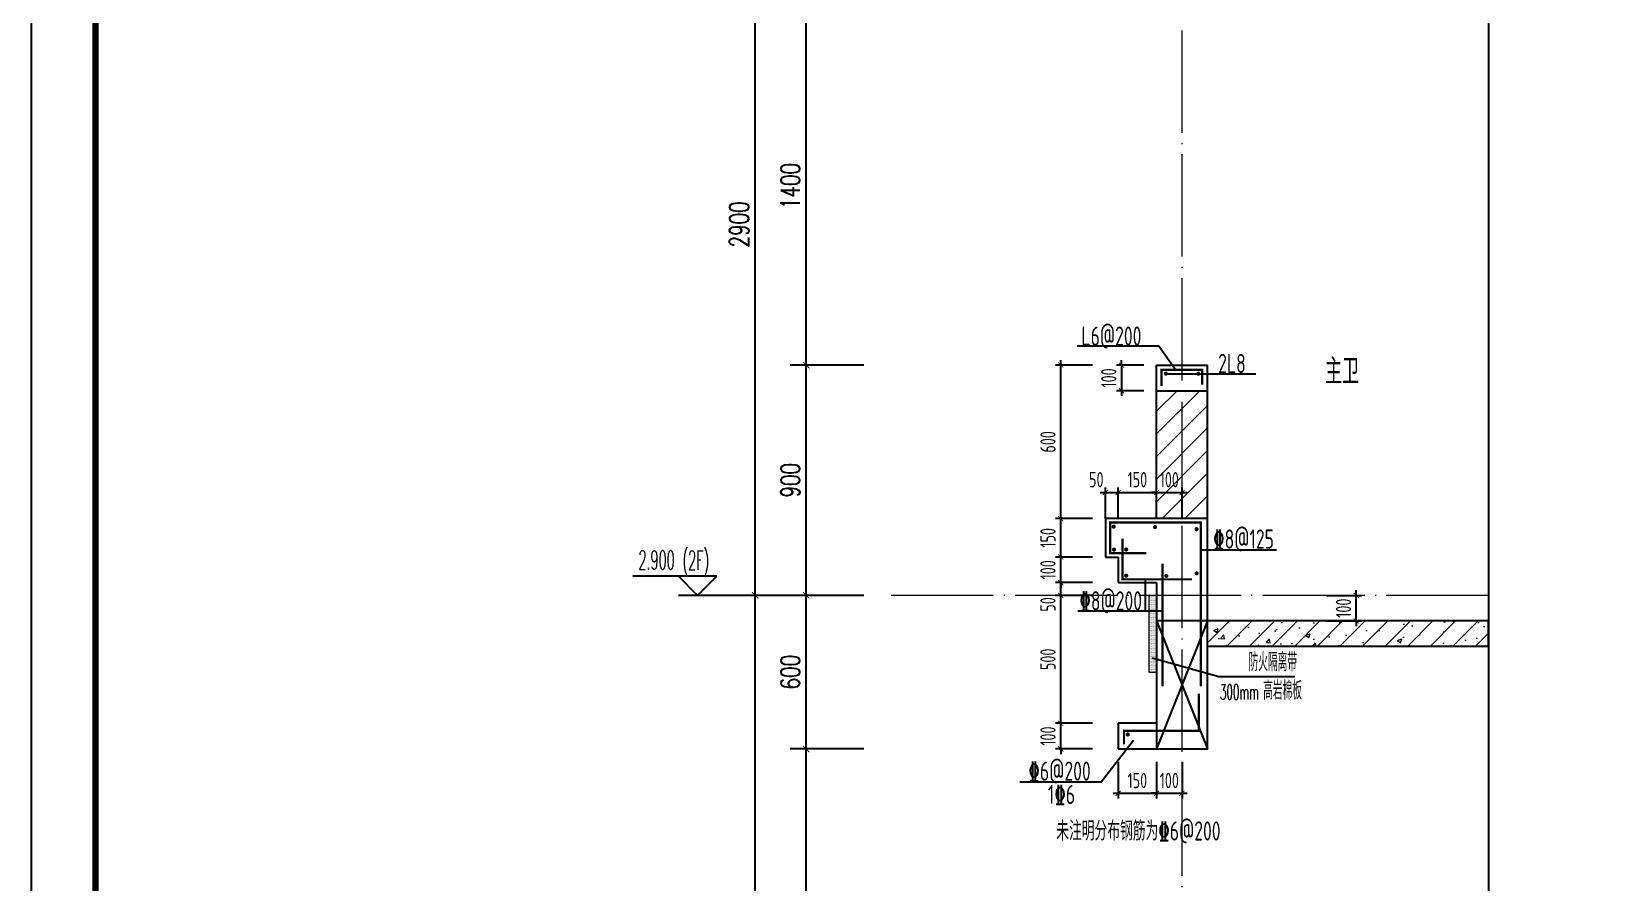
# Model space of a CAD drawing. Extents: x -1058961 to 23600, y -449123 to 2751847.
# Drawn here: x -60361 to -54193, y -31125 to -27799 of the extents above; entities that cross this region are included whole.
import ezdxf

# ---------------------------------------------------------------- set-up
doc = ezdxf.new("R2010")
doc.units = 0
doc.header["$LTSCALE"] = 1000
doc.linetypes.add('DOTE', pattern=[2.42, 2, -0.2, 0.02, -0.2])
doc.layers.get('0').update_dxf_attribs({"linetype": 'CONTINUOUS'})
doc.layers.get('DEFPOINTS').update_dxf_attribs({"linetype": 'CONTINUOUS'})
for name, color, linetype in [('DIM', 2, 'CONTINUOUS'), ('DIM_ELEV', 3, 'CONTINUOUS'), ('DIM_IDEN', 67, 'CONTINUOUS'), ('DIM_SYMB', 3, 'CONTINUOUS'), ('PUB_DIM', 3, 'CONTINUOUS'), ('PUB_TEXT', 2, 'CONTINUOUS'), ('REIN', 6, 'CONTINUOUS'), ('S-大样-砼线', 7, 'CONTINUOUS'), ('S-引出线', 40, 'CONTINUOUS'), ('TEXT', 2, 'CONTINUOUS'), ('WALL', 5, 'CONTINUOUS'), ('yichutu', 7, 'CONTINUOUS')]:
    doc.layers.add(name, color=color, linetype=linetype)
for name, color, linetype, lineweight in [('DOTE', 19, 'DOTE', 9), ('PUB_HATCH', 8, 'CONTINUOUS', 9), ('内粉刷', 37, 'CONTINUOUS', 9), ('图框', 9, 'CONTINUOUS', 18)]:
    doc.layers.add(name, color=color, linetype=linetype, lineweight=lineweight)
doc.styles.add('_TCH_DIM', font='SIMPLEX.shx', dxfattribs={"width": 0.7, "bigfont": 'GBCBIG.shx'})
doc.styles.add('_TCH_DIM_T3', font='SIMPLEX', dxfattribs={"width": 0.705882, "bigfont": 'GBCBIG'})
doc.styles.add('DIM_FONT_T3', font='SIMPLEX', dxfattribs={"width": 0.705882, "bigfont": 'GBCBIG'})
doc.styles.add('TSSD_DIMENSION', font='Tssdeng.shx', dxfattribs={"width": 0.7, "bigfont": 'tssdchn.shx'})
doc.styles.add('TSSD_REIN', font='tssdeng.shx', dxfattribs={"width": 0.7, "height": 300, "bigfont": 'tssdchn.shx'})
doc.styles.add('w', font='tssdeng.shx', dxfattribs={"width": 0.8, "bigfont": 'tssdchn.shx'})
doc.dimstyles.new('_TCH_ARCH&&25', dxfattribs={"dimtxt": 74.375, "dimasz": 25, "dimexe": 62.5, "dimexo": 75, "dimgap": 25, "dimtad": 1, "dimdec": 0, "dimzin": 0, "dimdsep": 46, "dimtxsty": '_TCH_DIM_T3', "dimblk": 'ARCHTICK', "dimcen": 0.09, "dimclrt": 7, "dimazin": 0, "dimtfac": 1, "dimtdec": 0, "dimtix": 1, "dimtmove": 2, "dimatfit": 3, "dimldrblk": 'ARCHTICK', "dimfxl": 0, "dimtolj": 1, "dimtzin": 0, "dimarcsym": 0})
doc.dimstyles.new('TSSD_20_20', dxfattribs={"dimtxt": 60, "dimasz": 20, "dimexe": 20, "dimexo": 50, "dimgap": 20, "dimtad": 1, "dimdec": 0, "dimzin": 0, "dimdsep": 46, "dimtxsty": 'TSSD_DIMENSION', "dimblk": 'ARCHTICK', "dimblk1": 'ARCHTICK', "dimblk2": 'ARCHTICK', "dimcen": 0, "dimdle": 20, "dimclrt": 7, "dimadec": 0, "dimazin": 0, "dimtfac": 1, "dimtdec": 0, "dimtix": 1, "dimtmove": 2, "dimatfit": 3, "dimfxl": 0, "dimtolj": 1, "dimtzin": 0, "dimarcsym": 0})

# ---------------------------------------------------------------- blocks, each defined once
blk = doc.blocks.new('GFDDDDRG')
at = {"layer": '图框'}
blk.add_lwpolyline([(923310, -107437), (923310, -159999), (893610, -159999), (893610, -107437)], close=True, dxfattribs=at)
blk.add_lwpolyline([(923310, -107437), (923310, -159999), (893610, -159999), (893610, -107437)], close=True, dxfattribs=at)
at = {"layer": '图框', "const_width": 50}
blk.add_lwpolyline([(894110, -159499), (922810, -159499), (922810, -108687), (894110, -108687)], close=True, dxfattribs=at)
blk = doc.blocks.new('yct-1051-594-26275-14850-25-1002.0')
at = {"layer": 'yichutu', "color": 7}
blk.add_lwpolyline([(0, 0), (0, 14850), (26275, 14850), (26275, 0)], close=True, dxfattribs=at)
blk = doc.blocks.new('VDVDXAXFSFFX')
at = {"layer": 'PUB_HATCH'}
h = blk.add_hatch(dxfattribs=at)
h.set_pattern_fill('DOTS', color=251, scale=2, style=0)
h.set_pattern_definition([(0, (924712.4965, -148185.593), (1.5875, 3.175), [0, -3.175])])
h.paths.add_polyline_path([(924682.5, -148185.6), (924712.5, -148185.6), (924712.5, -147935.6), (924712.5, -147885.6), (924712.5, -147885.6), (924712.5, -147885.6), (924682.5, -147885.6)])
at = {"layer": 'DIM_IDEN', "color": 5}
for p, q in [((924695.5, -148129.3), (924955.6, -148202.9)), ((924955.6, -148202.9), (925253.4, -148202.9))]:
    blk.add_line(p, q, dxfattribs=at)
at = {"layer": 'PUB_HATCH', "color": 5}
blk.add_lwpolyline([(924712.5, -147885.6), (924682.5, -147885.6), (924682.5, -148185.6), (924712.5, -148185.6)], close=True, dxfattribs=at)
at = {"layer": 'PUB_TEXT', "style": 'DIM_FONT_T3', "width": 0.705882}
blk.add_text('防火隔离带', height=71.49, dxfattribs=at).set_placement((925072.6, -148181.9))
at = {"layer": 'PUB_TEXT', "color": 5, "style": 'DIM_FONT_T3'}
for s, height, width, p in [('300mm', 59.5, 0.49827, (924960.4, -148292.9)), ('高岩棉板', 71.49, 0.705882, (925129.8, -148292.9))]:
    blk.add_text(s, height=height, dxfattribs=dict(at, width=width)).set_placement(p)
blk = doc.blocks.new('_ArchTick')
at = {"color": 0, "linetype": 'ByBlock', "const_width": 0.15}
blk.add_lwpolyline([(-0.5, -0.5), (0.5, 0.5)], dxfattribs=at)
blk = doc.blocks.new('*D1937')
at = {"layer": 'DEFPOINTS', "color": 0}
for p in [(-56110.5, -29600.8), (-56160.5, -29753.1), (-56110.5, -29753.1)]:
    blk.add_point(p, dxfattribs=at)
at = {"layer": 'DIM', "color": 0, "lineweight": -2}
for p, q in [((-56180.5, -29600.8), (-56090.5, -29600.8)), ((-56160.5, -29703.1), (-56160.5, -29580.8)), ((-56110.5, -29703.1), (-56110.5, -29580.8))]:
    blk.add_line(p, q, dxfattribs=at)
at = {"layer": 'DIM', "color": 0, "lineweight": -2, "xscale": 20, "yscale": 20, "zscale": 20, "rotation": 180}
blk.add_blockref('_ArchTick', (-56160.5, -29600.8), dxfattribs=at)
at = {"layer": 'DIM', "color": 0, "lineweight": -2, "xscale": 20, "yscale": 20, "zscale": 20}
blk.add_blockref('_ArchTick', (-56110.5, -29600.8), dxfattribs=at)
at = {"layer": 'DIM', "color": 7, "insert": (-56196, -29550.8), "char_height": 60, "attachment_point": 5, "style": 'TSSD_DIMENSION'}
blk.add_mtext('\\A1;50', dxfattribs=at)
blk = doc.blocks.new('*D1938')
at = {"layer": 'DEFPOINTS', "color": 0}
for p in [(-55960.5, -29600.8), (-56110.5, -29753.1), (-55960.5, -29753.1)]:
    blk.add_point(p, dxfattribs=at)
at = {"layer": 'DIM', "color": 0, "lineweight": -2}
for p, q in [((-56130.5, -29600.8), (-55940.5, -29600.8)), ((-56110.5, -29703.1), (-56110.5, -29580.8)), ((-55960.5, -29703.1), (-55960.5, -29580.8))]:
    blk.add_line(p, q, dxfattribs=at)
at = {"layer": 'DIM', "color": 0, "lineweight": -2, "xscale": 20, "yscale": 20, "zscale": 20, "rotation": 180}
blk.add_blockref('_ArchTick', (-56110.5, -29600.8), dxfattribs=at)
at = {"layer": 'DIM', "color": 0, "lineweight": -2, "xscale": 20, "yscale": 20, "zscale": 20}
blk.add_blockref('_ArchTick', (-55960.5, -29600.8), dxfattribs=at)
at = {"layer": 'DIM', "color": 7, "insert": (-56035.5, -29550.8), "char_height": 60, "attachment_point": 5, "style": 'TSSD_DIMENSION'}
blk.add_mtext('\\A1;150', dxfattribs=at)
blk = doc.blocks.new('*D1939')
at = {"layer": 'DEFPOINTS', "color": 0}
for p in [(-55860.5, -29600.8), (-55960.5, -29753.1), (-55860.5, -29753.1)]:
    blk.add_point(p, dxfattribs=at)
at = {"layer": 'DIM', "color": 0, "lineweight": -2}
for p, q in [((-55960.5, -29600.8), (-55980.5, -29600.8)), ((-55960.5, -29703.1), (-55960.5, -29580.8)), ((-55960.5, -29600.8), (-55860.5, -29600.8)), ((-55860.5, -29703.1), (-55860.5, -29580.8)), ((-55860.5, -29600.8), (-55840.5, -29600.8))]:
    blk.add_line(p, q, dxfattribs=at)
at = {"layer": 'DIM', "color": 0, "lineweight": -2, "xscale": 20, "yscale": 20, "zscale": 20}
blk.add_blockref('_ArchTick', (-55960.5, -29600.8), dxfattribs=at)
at = {"layer": 'DIM', "color": 0, "lineweight": -2, "xscale": 20, "yscale": 20, "zscale": 20, "rotation": 180}
blk.add_blockref('_ArchTick', (-55860.5, -29600.8), dxfattribs=at)
at = {"layer": 'DIM', "color": 7, "insert": (-55910.5, -29550.8), "char_height": 60, "attachment_point": 5, "style": 'TSSD_DIMENSION'}
blk.add_mtext('\\A1;100', dxfattribs=at)
blk = doc.blocks.new('*D1940')
at = {"layer": 'DEFPOINTS', "color": 0}
for p in [(-56110.5, -30603.1), (-55960.5, -30603.1), (-55960.5, -30776.8)]:
    blk.add_point(p, dxfattribs=at)
at = {"layer": 'DIM', "color": 0, "lineweight": -2}
for p, q in [((-56110.5, -30653.1), (-56110.5, -30796.8)), ((-55960.5, -30653.1), (-55960.5, -30796.8)), ((-56130.5, -30776.8), (-55940.5, -30776.8))]:
    blk.add_line(p, q, dxfattribs=at)
at = {"layer": 'DIM', "color": 0, "lineweight": -2, "xscale": 20, "yscale": 20, "zscale": 20, "rotation": 180}
blk.add_blockref('_ArchTick', (-56110.5, -30776.8), dxfattribs=at)
at = {"layer": 'DIM', "color": 0, "lineweight": -2, "xscale": 20, "yscale": 20, "zscale": 20}
blk.add_blockref('_ArchTick', (-55960.5, -30776.8), dxfattribs=at)
at = {"layer": 'DIM', "color": 7, "insert": (-56035.5, -30726.8), "char_height": 60, "attachment_point": 5, "style": 'TSSD_DIMENSION'}
blk.add_mtext('\\A1;150', dxfattribs=at)
blk = doc.blocks.new('*D1941')
at = {"layer": 'DEFPOINTS', "color": 0}
for p in [(-55960.5, -30603.1), (-55860.5, -30603.1), (-55860.5, -30776.8)]:
    blk.add_point(p, dxfattribs=at)
at = {"layer": 'DIM', "color": 0, "lineweight": -2}
for p, q in [((-55960.5, -30653.1), (-55960.5, -30796.8)), ((-55860.5, -30653.1), (-55860.5, -30796.8)), ((-55960.5, -30776.8), (-55980.5, -30776.8)), ((-55960.5, -30776.8), (-55860.5, -30776.8)), ((-55860.5, -30776.8), (-55840.5, -30776.8))]:
    blk.add_line(p, q, dxfattribs=at)
at = {"layer": 'DIM', "color": 0, "lineweight": -2, "xscale": 20, "yscale": 20, "zscale": 20}
blk.add_blockref('_ArchTick', (-55960.5, -30776.8), dxfattribs=at)
at = {"layer": 'DIM', "color": 0, "lineweight": -2, "xscale": 20, "yscale": 20, "zscale": 20, "rotation": 180}
blk.add_blockref('_ArchTick', (-55860.5, -30776.8), dxfattribs=at)
at = {"layer": 'DIM', "color": 7, "insert": (-55910.5, -30726.8), "char_height": 60, "attachment_point": 5, "style": 'TSSD_DIMENSION'}
blk.add_mtext('\\A1;100', dxfattribs=at)
blk = doc.blocks.new('*D1942')
at = {"layer": 'DEFPOINTS', "color": 0}
for p in [(-56335.1, -29103.1), (-56160.5, -29103.1), (-56160.5, -29703.1)]:
    blk.add_point(p, dxfattribs=at)
at = {"layer": 'DIM', "color": 0, "lineweight": -2}
for p, q in [((-56210.5, -29103.1), (-56355.1, -29103.1)), ((-56335.1, -29723.1), (-56335.1, -29083.1)), ((-56210.5, -29703.1), (-56355.1, -29703.1))]:
    blk.add_line(p, q, dxfattribs=at)
at = {"layer": 'DIM', "color": 0, "lineweight": -2, "xscale": 20, "yscale": 20, "zscale": 20}
for p, rotation in [((-56335.1, -29103.1), 90), ((-56335.1, -29703.1), 270)]:
    blk.add_blockref('_ArchTick', p, dxfattribs=dict(at, rotation=rotation))
at = {"layer": 'DIM', "color": 7, "insert": (-56385.1, -29403.1), "char_height": 60, "attachment_point": 5, "rotation": 90, "style": 'TSSD_DIMENSION'}
blk.add_mtext('\\A1;600', dxfattribs=at)
blk = doc.blocks.new('*D1943')
at = {"layer": 'DEFPOINTS', "color": 0}
for p in [(-56335.1, -29703.1), (-56160.5, -29703.1), (-56160.5, -29853.1)]:
    blk.add_point(p, dxfattribs=at)
at = {"layer": 'DIM', "color": 0, "lineweight": -2}
for p, q in [((-56210.5, -29703.1), (-56355.1, -29703.1)), ((-56335.1, -29873.1), (-56335.1, -29683.1)), ((-56210.5, -29853.1), (-56355.1, -29853.1))]:
    blk.add_line(p, q, dxfattribs=at)
at = {"layer": 'DIM', "color": 0, "lineweight": -2, "xscale": 20, "yscale": 20, "zscale": 20}
for p, rotation in [((-56335.1, -29703.1), 90), ((-56335.1, -29853.1), 270)]:
    blk.add_blockref('_ArchTick', p, dxfattribs=dict(at, rotation=rotation))
at = {"layer": 'DIM', "color": 7, "insert": (-56385.1, -29778.1), "char_height": 60, "attachment_point": 5, "rotation": 90, "style": 'TSSD_DIMENSION'}
blk.add_mtext('\\A1;150', dxfattribs=at)
blk = doc.blocks.new('*D1944')
at = {"layer": 'DEFPOINTS', "color": 0}
for p in [(-56335.1, -29853.1), (-56160.5, -29853.1), (-56160.5, -29953.1)]:
    blk.add_point(p, dxfattribs=at)
at = {"layer": 'DIM', "color": 0, "lineweight": -2}
for p, q in [((-56335.1, -29853.1), (-56335.1, -29833.1)), ((-56210.5, -29853.1), (-56355.1, -29853.1)), ((-56335.1, -29953.1), (-56335.1, -29853.1)), ((-56210.5, -29953.1), (-56355.1, -29953.1)), ((-56335.1, -29953.1), (-56335.1, -29973.1))]:
    blk.add_line(p, q, dxfattribs=at)
at = {"layer": 'DIM', "color": 0, "lineweight": -2, "xscale": 20, "yscale": 20, "zscale": 20}
for p, rotation in [((-56335.1, -29853.1), 270), ((-56335.1, -29953.1), 90)]:
    blk.add_blockref('_ArchTick', p, dxfattribs=dict(at, rotation=rotation))
at = {"layer": 'DIM', "color": 7, "insert": (-56385.1, -29903.1), "char_height": 60, "attachment_point": 5, "rotation": 90, "style": 'TSSD_DIMENSION'}
blk.add_mtext('\\A1;100', dxfattribs=at)
blk = doc.blocks.new('*D1945')
at = {"layer": 'DEFPOINTS', "color": 0}
for p in [(-56335.1, -29953.1), (-56160.5, -29953.1), (-56160.5, -30003.1)]:
    blk.add_point(p, dxfattribs=at)
at = {"layer": 'DIM', "color": 0, "lineweight": -2}
for p, q in [((-56210.5, -29953.1), (-56355.1, -29953.1)), ((-56335.1, -30023.1), (-56335.1, -29933.1)), ((-56210.5, -30003.1), (-56355.1, -30003.1))]:
    blk.add_line(p, q, dxfattribs=at)
at = {"layer": 'DIM', "color": 0, "lineweight": -2, "xscale": 20, "yscale": 20, "zscale": 20}
for p, rotation in [((-56335.1, -29953.1), 90), ((-56335.1, -30003.1), 270)]:
    blk.add_blockref('_ArchTick', p, dxfattribs=dict(at, rotation=rotation))
at = {"layer": 'DIM', "color": 7, "insert": (-56385.1, -30038.6), "char_height": 60, "attachment_point": 5, "rotation": 90, "style": 'TSSD_DIMENSION'}
blk.add_mtext('\\A1;50', dxfattribs=at)
blk = doc.blocks.new('*D1946')
at = {"layer": 'DEFPOINTS', "color": 0}
for p in [(-56335.1, -30003.1), (-56160.5, -30003.1), (-56160.5, -30503.1)]:
    blk.add_point(p, dxfattribs=at)
at = {"layer": 'DIM', "color": 0, "lineweight": -2}
for p, q in [((-56210.5, -30003.1), (-56355.1, -30003.1)), ((-56335.1, -30523.1), (-56335.1, -29983.1)), ((-56210.5, -30503.1), (-56355.1, -30503.1))]:
    blk.add_line(p, q, dxfattribs=at)
at = {"layer": 'DIM', "color": 0, "lineweight": -2, "xscale": 20, "yscale": 20, "zscale": 20}
for p, rotation in [((-56335.1, -30003.1), 90), ((-56335.1, -30503.1), 270)]:
    blk.add_blockref('_ArchTick', p, dxfattribs=dict(at, rotation=rotation))
at = {"layer": 'DIM', "color": 7, "insert": (-56385.1, -30253.1), "char_height": 60, "attachment_point": 5, "rotation": 90, "style": 'TSSD_DIMENSION'}
blk.add_mtext('\\A1;500', dxfattribs=at)
blk = doc.blocks.new('*D1947')
at = {"layer": 'DEFPOINTS', "color": 0}
for p in [(-56335.1, -30503.1), (-56160.5, -30503.1), (-56160.5, -30603.1)]:
    blk.add_point(p, dxfattribs=at)
at = {"layer": 'DIM', "color": 0, "lineweight": -2}
for p, q in [((-56210.5, -30503.1), (-56355.1, -30503.1)), ((-56335.1, -30503.1), (-56335.1, -30483.1)), ((-56335.1, -30603.1), (-56335.1, -30503.1)), ((-56210.5, -30603.1), (-56355.1, -30603.1)), ((-56335.1, -30603.1), (-56335.1, -30623.1))]:
    blk.add_line(p, q, dxfattribs=at)
at = {"layer": 'DIM', "color": 0, "lineweight": -2, "xscale": 20, "yscale": 20, "zscale": 20}
for p, rotation in [((-56335.1, -30503.1), 270), ((-56335.1, -30603.1), 90)]:
    blk.add_blockref('_ArchTick', p, dxfattribs=dict(at, rotation=rotation))
at = {"layer": 'DIM', "color": 7, "insert": (-56385.1, -30553.1), "char_height": 60, "attachment_point": 5, "rotation": 90, "style": 'TSSD_DIMENSION'}
blk.add_mtext('\\A1;100', dxfattribs=at)
blk = doc.blocks.new('*D1956')
at = {"layer": 'DEFPOINTS', "color": 0}
for p in [(-55345.3, -30003.1), (-55179.3, -30003.1), (-55345.3, -30103.1)]:
    blk.add_point(p, dxfattribs=at)
at = {"layer": 'DIM', "color": 0, "lineweight": -2}
for p, q in [((-55295.3, -30003.1), (-55159.3, -30003.1)), ((-55179.3, -30003.1), (-55179.3, -29983.1)), ((-55179.3, -30103.1), (-55179.3, -30003.1)), ((-55295.3, -30103.1), (-55159.3, -30103.1)), ((-55179.3, -30103.1), (-55179.3, -30123.1))]:
    blk.add_line(p, q, dxfattribs=at)
at = {"layer": 'DIM', "color": 0, "lineweight": -2, "xscale": 20, "yscale": 20, "zscale": 20}
for p, rotation in [((-55179.3, -30003.1), 270), ((-55179.3, -30103.1), 90)]:
    blk.add_blockref('_ArchTick', p, dxfattribs=dict(at, rotation=rotation))
at = {"layer": 'DIM', "color": 7, "insert": (-55229.3, -30053.1), "char_height": 60, "attachment_point": 5, "rotation": 90, "style": 'TSSD_DIMENSION'}
blk.add_mtext('\\A1;100', dxfattribs=at)
blk = doc.blocks.new('*D1734')
at = {"layer": 'DEFPOINTS', "color": 0}
for p in [(-57330.7, -30603.1), (-57030.7, -30603.1), (-57030.7, -32003.1)]:
    blk.add_point(p, dxfattribs=at)
at = {"layer": 'PUB_DIM', "color": 0, "lineweight": -2}
for p, q in [((-57105.7, -30603.1), (-57393.2, -30603.1)), ((-57330.7, -32003.1), (-57330.7, -30603.1)), ((-57105.7, -32003.1), (-57393.2, -32003.1))]:
    blk.add_line(p, q, dxfattribs=at)
at = {"layer": 'PUB_DIM', "color": 0, "lineweight": -2, "xscale": 25, "yscale": 25, "zscale": 25}
for p, rotation in [((-57330.7, -30603.1), 90), ((-57330.7, -32003.1), 270)]:
    blk.add_blockref('_ArchTick', p, dxfattribs=dict(at, rotation=rotation))
at = {"layer": 'PUB_DIM', "color": 7, "insert": (-57392.9, -31303.1), "char_height": 74.38, "attachment_point": 5, "rotation": 90, "style": '_TCH_DIM_T3'}
blk.add_mtext('\\A1;1400', dxfattribs=at)
blk = doc.blocks.new('*D1735')
at = {"layer": 'DEFPOINTS', "color": 0}
for p in [(-57330.7, -30003.1), (-57030.7, -30003.1), (-57030.7, -30603.1)]:
    blk.add_point(p, dxfattribs=at)
at = {"layer": 'PUB_DIM', "color": 0, "lineweight": -2}
for p, q in [((-57105.7, -30003.1), (-57393.2, -30003.1)), ((-57330.7, -30603.1), (-57330.7, -30003.1)), ((-57105.7, -30603.1), (-57393.2, -30603.1))]:
    blk.add_line(p, q, dxfattribs=at)
at = {"layer": 'PUB_DIM', "color": 0, "lineweight": -2, "xscale": 25, "yscale": 25, "zscale": 25}
for p, rotation in [((-57330.7, -30003.1), 90), ((-57330.7, -30603.1), 270)]:
    blk.add_blockref('_ArchTick', p, dxfattribs=dict(at, rotation=rotation))
at = {"layer": 'PUB_DIM', "color": 7, "insert": (-57392.9, -30303.1), "char_height": 74.38, "attachment_point": 5, "rotation": 90, "style": '_TCH_DIM_T3'}
blk.add_mtext('\\A1;600', dxfattribs=at)
blk = doc.blocks.new('*D1736')
at = {"layer": 'DEFPOINTS', "color": 0}
for p in [(-57330.7, -29103.1), (-57030.7, -29103.1), (-57030.7, -30003.1)]:
    blk.add_point(p, dxfattribs=at)
at = {"layer": 'PUB_DIM', "color": 0, "lineweight": -2}
for p, q in [((-57105.7, -29103.1), (-57393.2, -29103.1)), ((-57330.7, -30003.1), (-57330.7, -29103.1)), ((-57105.7, -30003.1), (-57393.2, -30003.1))]:
    blk.add_line(p, q, dxfattribs=at)
at = {"layer": 'PUB_DIM', "color": 0, "lineweight": -2, "xscale": 25, "yscale": 25, "zscale": 25}
for p, rotation in [((-57330.7, -29103.1), 90), ((-57330.7, -30003.1), 270)]:
    blk.add_blockref('_ArchTick', p, dxfattribs=dict(at, rotation=rotation))
at = {"layer": 'PUB_DIM', "color": 7, "insert": (-57392.9, -29553.1), "char_height": 74.38, "attachment_point": 5, "rotation": 90, "style": '_TCH_DIM_T3'}
blk.add_mtext('\\A1;900', dxfattribs=at)
blk = doc.blocks.new('*D1737')
at = {"layer": 'DEFPOINTS', "color": 0}
for p in [(-57330.7, -27703.1), (-57030.7, -27703.1), (-57030.7, -29103.1)]:
    blk.add_point(p, dxfattribs=at)
at = {"layer": 'PUB_DIM', "color": 0, "lineweight": -2}
for p, q in [((-57105.7, -27703.1), (-57393.2, -27703.1)), ((-57330.7, -29103.1), (-57330.7, -27703.1)), ((-57105.7, -29103.1), (-57393.2, -29103.1))]:
    blk.add_line(p, q, dxfattribs=at)
at = {"layer": 'PUB_DIM', "color": 0, "lineweight": -2, "xscale": 25, "yscale": 25, "zscale": 25}
for p, rotation in [((-57330.7, -27703.1), 90), ((-57330.7, -29103.1), 270)]:
    blk.add_blockref('_ArchTick', p, dxfattribs=dict(at, rotation=rotation))
at = {"layer": 'PUB_DIM', "color": 7, "insert": (-57392.9, -28403.1), "char_height": 74.38, "attachment_point": 5, "rotation": 90, "style": '_TCH_DIM_T3'}
blk.add_mtext('\\A1;1400', dxfattribs=at)
blk = doc.blocks.new('*D1750')
at = {"layer": 'DEFPOINTS', "color": 0}
for p in [(-57530.7, -30003.1), (-57030.7, -30003.1), (-57030.7, -32903.1)]:
    blk.add_point(p, dxfattribs=at)
at = {"layer": 'PUB_DIM', "color": 0, "lineweight": -2}
for p, q in [((-57105.7, -30003.1), (-57593.2, -30003.1)), ((-57530.7, -32903.1), (-57530.7, -30003.1)), ((-57105.7, -32903.1), (-57593.2, -32903.1))]:
    blk.add_line(p, q, dxfattribs=at)
at = {"layer": 'PUB_DIM', "color": 0, "lineweight": -2, "xscale": 25, "yscale": 25, "zscale": 25}
for p, rotation in [((-57530.7, -30003.1), 90), ((-57530.7, -32903.1), 270)]:
    blk.add_blockref('_ArchTick', p, dxfattribs=dict(at, rotation=rotation))
at = {"layer": 'PUB_DIM', "color": 7, "insert": (-57592.9, -31453.1), "char_height": 74.38, "attachment_point": 5, "rotation": 90, "style": '_TCH_DIM_T3'}
blk.add_mtext('\\A1;2900', dxfattribs=at)
blk = doc.blocks.new('*D1751')
at = {"layer": 'DEFPOINTS', "color": 0}
for p in [(-57530.7, -27103.1), (-57030.7, -27103.1), (-57030.7, -30003.1)]:
    blk.add_point(p, dxfattribs=at)
at = {"layer": 'PUB_DIM', "color": 0, "lineweight": -2}
for p, q in [((-57105.7, -27103.1), (-57593.2, -27103.1)), ((-57530.7, -30003.1), (-57530.7, -27103.1)), ((-57105.7, -30003.1), (-57593.2, -30003.1))]:
    blk.add_line(p, q, dxfattribs=at)
at = {"layer": 'PUB_DIM', "color": 0, "lineweight": -2, "xscale": 25, "yscale": 25, "zscale": 25}
for p, rotation in [((-57530.7, -27103.1), 90), ((-57530.7, -30003.1), 270)]:
    blk.add_blockref('_ArchTick', p, dxfattribs=dict(at, rotation=rotation))
at = {"layer": 'PUB_DIM', "color": 7, "insert": (-57592.9, -28553.1), "char_height": 74.38, "attachment_point": 5, "rotation": 90, "style": '_TCH_DIM_T3'}
blk.add_mtext('\\A1;2900', dxfattribs=at)
blk = doc.blocks.new('*D1439')
at = {"layer": 'DEFPOINTS', "color": 0}
for p in [(-55960.5, -29103.1), (-56097.4, -29203.1), (-55960.5, -29203.1)]:
    blk.add_point(p, dxfattribs=at)
at = {"layer": 'DIM', "color": 0, "lineweight": -2}
for p, q in [((-56010.5, -29103.1), (-56117.4, -29103.1)), ((-56097.4, -29103.1), (-56097.4, -29083.1)), ((-56097.4, -29103.1), (-56097.4, -29203.1)), ((-56010.5, -29203.1), (-56117.4, -29203.1)), ((-56097.4, -29203.1), (-56097.4, -29223.1))]:
    blk.add_line(p, q, dxfattribs=at)
at = {"layer": 'DIM', "color": 0, "lineweight": -2, "xscale": 20, "yscale": 20, "zscale": 20}
for p, rotation in [((-56097.4, -29103.1), 270), ((-56097.4, -29203.1), 90)]:
    blk.add_blockref('_ArchTick', p, dxfattribs=dict(at, rotation=rotation))
at = {"layer": 'DIM', "color": 7, "insert": (-56147.4, -29153.1), "char_height": 60, "attachment_point": 5, "rotation": 90, "style": 'TSSD_DIMENSION'}
blk.add_mtext('\\A1;100', dxfattribs=at)
blk = doc.blocks.new('A$C696610E5')
at = {"layer": 'REIN', "const_width": 9}
for points in [[(494.5, 974.7), (353.3, 974.7), (353.3, 1095), (708.3, 1095), (708.3, 454.9)], [(401.6, 1031.7), (401.6, 872.6), (673.9, 872.6)], [(557.8, 934), (557.8, 454.9)]]:
    blk.add_lwpolyline(points, dxfattribs=at)
at = {"layer": 'REIN', "const_width": 8}
for points in [[(363.4, 1078.3, 1), (371.4, 1078.3, 1)], [(524.5, 1076.9, 1), (532.5, 1076.9, 1)], [(687.7, 1068.7, 1), (695.7, 1068.7, 1)], [(364.5, 988.6, 1), (372.5, 988.6, 1)], [(412.3, 989.2, 1), (420.3, 989.2, 1)], [(412.3, 887.1, 1), (420.3, 887.1, 1)], [(569.2, 886.1, 1), (577.2, 886.1, 1)], [(687.7, 895.7, 1), (695.7, 895.7, 1)], [(418.3, 266.1, 1), (426.3, 266.1, 1)]]:
    blk.add_lwpolyline(points, format="xyb", close=True, dxfattribs=at)
at = {"layer": 'REIN'}
blk.add_lwpolyline([(407.7, 227.9, 9, 9, 0), (407.7, 280.9, 9, 9, 0), (700.1, 280.9, 9, 9, 0), (700.1, 425.3, 9, 9, 0)], format="xyseb", dxfattribs=at)
at = {"layer": 'S-大样-砼线'}
for p, q in [((534.9, 709.9), (734.9, 209.8)), ((734.9, 709.9), (534.9, 209.8))]:
    blk.add_line(p, q, dxfattribs=at)
blk.add_lwpolyline([(734.9, 709.9), (534.9, 709.9), (534.9, 209.8), (734.9, 209.8)], close=True, dxfattribs=at)
at = {"layer": 'S-引出线'}
for p, q in [((704.2, 988.5), (1004.3, 988.5)), ((490.6, 872.6), (490.6, 748.9)), ((227.2, 748.9), (561.1, 748.9))]:
    blk.add_line(p, q, dxfattribs=at)
blk.add_lwpolyline([(445.3, 242.7), (318.6, 79.6), (0, 79.6)], dxfattribs=at)
at = {"layer": 'TEXT', "style": 'TSSD_REIN', "width": 0.7}
for s, p in [('%%1328@125', (756.2, 992.6)), ('%%1328@200', (233.1, 751.1)), ('%%1326@200', (33.9, 85.5)), ('1%%1326', (110.1, -5.8)), ('未注明分布钢筋为%%1326@200', (142.8, -148.4))]:
    blk.add_text(s, height=75, rotation=0, dxfattribs=at).set_placement(p)
blk = doc.blocks.new('20210809.02282337')
at = {"layer": 'REIN', "const_width": 9}
blk.add_lwpolyline([(87484.2, 66580.9), (87484.2, 66644.7), (87644.1, 66644.7), (87644.1, 66586.8)], dxfattribs=at)
at = {"layer": 'REIN', "const_width": 8}
for points in [[(87497.7, 66629.7, 1), (87505.7, 66629.7, 1)], [(87625.1, 66629.7, 1), (87633.1, 66629.7, 1)]]:
    blk.add_lwpolyline(points, format="xyb", close=True, dxfattribs=at)
at = {"layer": 'S-引出线'}
for p, q in [((87474.6, 66737), (87154.5, 66737)), ((87538.8, 66644.7), (87474.6, 66737)), ((87501.7, 66629.7), (87853.3, 66629.7))]:
    blk.add_line(p, q, dxfattribs=at)
at = {"layer": 'TEXT', "style": 'w', "width": 0.7}
for s, p in [('L6@200', (87171.5, 66739.2)), ('2L8', (87706.2, 66632.1))]:
    blk.add_text(s, height=75, rotation=0, dxfattribs=at).set_placement(p)

msp = doc.modelspace()

# ---------------------------------------------------------------- hatches: boundary and pattern name
at = {"layer": 'PUB_HATCH'}
h = msp.add_hatch(dxfattribs=at)
h.set_pattern_fill('普通砖', color=256, scale=25, style=0)
h.set_pattern_definition([(45, (-668291.086, 135584.79), (-44.1941915, 44.1941915), [])])
h.paths.add_polyline_path([(-55760.49, -29703.12), (-55760.49, -29203.12), (-55960.49, -29203.12), (-55960.49, -29703.12)])
h = msp.add_hatch(dxfattribs=at)
h.set_pattern_fill('钢筋混凝土', color=256, scale=25, style=0)
h.set_pattern_definition([(45, (-668291.086, 135539.91), (-44.194174, 44.194174), []), (50, (-668291.09, 135539.91), (179.315046, -15.688034), [18.75, -206.25]), (355, (-668291.09, 135539.91), (-34.687833, 188.048033), [15, -165]), (100.4514, (-668276.14, 135538.6), (144.627345, 172.359886), [15.93505, -175.28553]), (46.1842, (-668291.09, 135589.9), (266.81026, -41.37975), [28.125, -309.375]), (96.6356, (-668268.85, 135586.46), (233.66568, 243.52947), [23.90257, -262.92825]), (351.1842, (-668291.1, 135589.9), (233.66549, 243.52965), [22.5, -247.5]), (21, (-668266.09, 135577.41), (149.226763, -100.654723), [18.75, -206.25]), (326, (-668266.09, 135577.41), (60.828833, 181.28751), [15, -165]), (71.4514, (-668253.65, 135569.02), (210.055657, 80.632624), [15.93505, -175.28553]), (37.5, (-668291.086, 135539.91), (3.039964, 83.2234635), [0, -163, 0, -167.5, 0, -165.625]), (7.5, (-668291.09, 135539.91), (65.767384, 98.602928), [0, -95.5, 0, -159.25, 0, -63.125]), (327.5, (-668346.836, 135539.91), (133.455609, -5.638718), [0, -62.5, 0, -195, 0, -258.75]), (317.5, (-668371.84, 135539.91), (145.796542, 25.026246), [0, -81.25, 0, -129.5, 0, -183.75])])
h.paths.add_polyline_path([(-55760.49, -30103.12), (-55760.49, -30203.12), (-54661.96, -30203.12), (-54661.96, -30103.12)])

# ---------------------------------------------------------------- linework, layer by layer
at = {"layer": 'DIM_ELEV', "color": 1}
for p, q in [((-57680.68, -29928.12), (-58008.68, -29928.12)), ((-57755.68, -30003.12), (-57830.68, -29928.12)), ((-57755.68, -30003.12), (-57680.68, -29928.12)), ((-57330.68, -30003.12), (-57830.68, -30003.12))]:
    msp.add_line(p, q, dxfattribs=at)
at = {"layer": 'DIM_SYMB'}
msp.add_lwpolyline([(-54661.96, -16923.12), (-54661.96, -25585), (-54609.46, -25604.11), (-54714.46, -25622.62), (-54661.96, -25641.25), (-54661.96, -34303.12)], dxfattribs=at)
at = {"layer": 'DOTE', "color": 1, "linetype": 'DOTE', "ltscale": 0.2}
for p, q in [((-55860.49, -34003.12), (-55860.49, -16323.12)), ((-54661.96, -30003.12), (-57030.68, -30003.12))]:
    msp.add_line(p, q, dxfattribs=at)
at = {"layer": 'WALL'}
for p, q in [((-55960.49, -29203.12), (-55960.49, -29103.12)), ((-55960.49, -29103.12), (-55760.49, -29103.12)), ((-55760.49, -29203.12), (-55760.49, -29103.12)), ((-55960.49, -29203.12), (-55760.49, -29203.12)), ((-55960.49, -29703.12), (-55960.49, -29203.12)), ((-55760.49, -29703.12), (-55760.49, -29203.12)), ((-55760.49, -29703.12), (-56160.49, -29703.12)), ((-56160.49, -29703.12), (-56160.49, -29853.12)), ((-55760.49, -30103.12), (-55760.49, -29703.12)), ((-56160.49, -29853.12), (-56110.49, -29853.12)), ((-56110.49, -29853.12), (-56110.49, -29953.12)), ((-56110.49, -29953.12), (-55960.49, -29953.12)), ((-55960.49, -29953.12), (-55960.49, -30503.12)), ((-54661.96, -30103.12), (-55760.49, -30103.12)), ((-54661.96, -30203.12), (-54661.96, -30103.12)), ((-54661.96, -30203.12), (-55760.49, -30203.12)), ((-55760.49, -30603.12), (-55760.49, -30203.12)), ((-55960.49, -30503.12), (-56110.49, -30503.12)), ((-56110.49, -30503.12), (-56110.49, -30603.12)), ((-56110.49, -30603.12), (-55760.49, -30603.12))]:
    msp.add_line(p, q, dxfattribs=at)

# ---------------------------------------------------------------- block references
at = {"xscale": 0.5, "yscale": 0.5, "zscale": 0.5}
msp.add_blockref('GFDDDDRG', (-507165.48, 41823.38), dxfattribs=at)
msp.add_blockref('VDVDXAXFSFFX', (-980672.99, 117882.47))
at = {"layer": 'REIN'}
msp.add_blockref('20210809.02282337', (-143425.67, -95766.23), dxfattribs=at)
at = {"layer": 'yichutu', "rotation": 270}
msp.add_blockref('yct-1051-594-26275-14850-25-1002.0', (-60360.59, -11895.1), dxfattribs=at)
at = {"layer": '内粉刷'}
msp.add_blockref('A$C696610E5', (-56495.39, -30812.97), dxfattribs=at)

# ---------------------------------------------------------------- texts
at = {"layer": 'PUB_TEXT', "style": 'TSSD_REIN', "width": 0.7}
msp.add_text('主卫', height=100, dxfattribs=at).set_placement((-55301.27, -29177.5))
at = {"layer": 'PUB_TEXT', "color": 1, "style": '_TCH_DIM', "width": 0.494118}
for s, p in [('2.900', (-57986.78, -29901.87)), ('(2F)', (-57814.63, -29903.1))]:
    msp.add_text(s, height=74.375, dxfattribs=at).set_placement(p)

# ---------------------------------------------------------------- dimensions: what is measured, and where the dimension line sits
at = {"layer": 'DIM'}
for p1, p2, distance, picture, middle in [((-56160.49, -29703.12), (-56160.49, -29103.12), 174.61, '*D1942', (-56385.1, -29403.12)), ((-56110.49, -29753.1), (-55960.49, -29753.1), 152.32, '*D1938', (-56035.49, -29550.77)), ((-55960.49, -29753.1), (-55860.49, -29753.1), 152.32, '*D1939', (-55910.49, -29550.77)), ((-56160.49, -29853.12), (-56160.49, -29703.12), 174.61, '*D1943', (-56385.1, -29778.12)), ((-56160.49, -29953.12), (-56160.49, -29853.12), 174.61, '*D1944', (-56385.1, -29903.12)), ((-56160.49, -30503.12), (-56160.49, -30003.12), 174.61, '*D1946', (-56385.1, -30253.12)), ((-55345.31, -30103.12), (-55345.31, -30003.12), -165.96, '*D1956', (-55229.35, -30053.12)), ((-56160.49, -30603.12), (-56160.49, -30503.12), 174.61, '*D1947', (-56385.1, -30553.12)), ((-56110.49, -30603.12), (-55960.49, -30603.12), -173.71, '*D1940', (-56035.49, -30726.83)), ((-55960.49, -30603.12), (-55860.49, -30603.12), -173.71, '*D1941', (-55910.49, -30726.83))]:
    dim = msp.add_aligned_dim(p1=p1, p2=p2, distance=distance, dimstyle='TSSD_20_20', dxfattribs=at)
    dim.commit()
    dim.dimension.update_dxf_attribs({"geometry": picture, "text_midpoint": middle})
dim = msp.add_linear_dim(base=(-56097.41, -29203.12), p1=(-55960.49, -29103.12), p2=(-55960.49, -29203.12), angle=90, dimstyle='TSSD_20_20', dxfattribs=at)
dim.commit()
dim.dimension.update_dxf_attribs({"geometry": '*D1439', "text_midpoint": (-56147.41, -29153.12)})
for base, p1, p2, angle, picture, middle in [((-56110.49, -29600.77), (-56160.49, -29753.1), (-56110.49, -29753.1), 360, '*D1937', (-56195.95, -29550.77)), ((-56335.1, -29953.12), (-56160.49, -30003.12), (-56160.49, -29953.12), 90, '*D1945', (-56385.1, -30038.58))]:
    dim = msp.add_linear_dim(base=base, p1=p1, p2=p2, angle=angle, dimstyle='TSSD_20_20', dxfattribs=at)
    dim.commit()
    dim.dimension.update_dxf_attribs({"geometry": picture, "text_midpoint": middle, "dimtype": 161})
at = {"layer": 'PUB_DIM'}
for p1, p2, distance, picture, middle in [((-57030.68, -30003.12), (-57030.68, -27103.12), 500, '*D1751', (-57592.87, -28553.12)), ((-57030.68, -29103.12), (-57030.68, -27703.12), 300, '*D1737', (-57392.87, -28403.12)), ((-57030.68, -30003.12), (-57030.68, -29103.12), 300, '*D1736', (-57392.87, -29553.12)), ((-57030.68, -32903.12), (-57030.68, -30003.12), 500, '*D1750', (-57592.87, -31453.12)), ((-57030.68, -30603.12), (-57030.68, -30003.12), 300, '*D1735', (-57392.87, -30303.12)), ((-57030.68, -32003.12), (-57030.68, -30603.12), 300, '*D1734', (-57392.87, -31303.12))]:
    dim = msp.add_aligned_dim(p1=p1, p2=p2, distance=distance, dimstyle='_TCH_ARCH&&25', dxfattribs=at)
    dim.commit()
    dim.dimension.update_dxf_attribs({"geometry": picture, "text_midpoint": middle})

doc.saveas('drawing.dxf')
